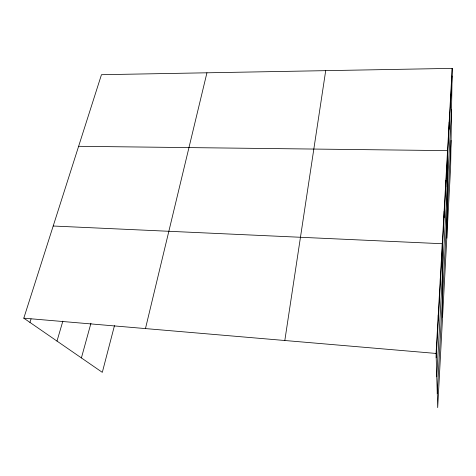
<?xml version="1.0" encoding="UTF-8"?>
<svg xmlns="http://www.w3.org/2000/svg" width="476" height="476" viewBox="0 0 476 476"><rect width="100%" height="100%" fill="white"/><g stroke="black" fill="none" stroke-linecap="round" stroke-linejoin="round"><path stroke-width="0.71" d="M444.102 217.58L444.108 211.356M445.828 186.919L445.863 180.35M446.815 238.107L447.547 150.624L78.623 146.305M449.076 129.264L449.16 122.094M450.611 102.126L450.712 94.7M452.2 68.371L450.653 166.665L437.694 407.629L436.064 353.442L452.2 68.371L101.459 74.702L23.8 318.176L102.31 372.351L114.478 325.614M437.271 393.539L451.07 140.372M436.195 357.815L452.081 76.023M436.766 376.784L451.551 109.789M284.821 340.501L325.703 70.656M145.466 328.583L206.935 72.798M81.402 357.922L90.952 323.252M56.995 341.084L62.856 321.139M29.946 322.419L31.053 318.908M53.193 226.017L442.275 243.73L442.567 317.07M23.8 318.176L436.064 353.442M438.235 315.136L438.325 320.045M440.3 278.603L440.359 284.005"/></g></svg>
